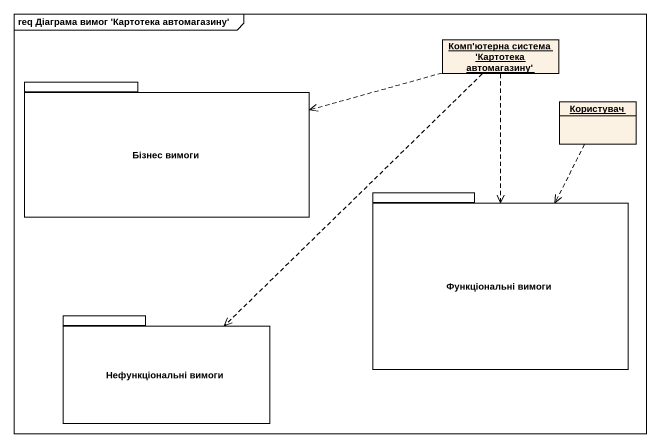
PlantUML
@startuml
mainframe req Діаграма вимог 'Картотека автомагазину'
hide circle
hide empty members
object "Комп'ютерна система 'Картотека автомагазину'" as Комп_ютерна_система
package "Бізнес вимоги" as Бізнес_вимоги {
}
object Користувач
package "Функціональні вимоги" as Функціональні_вимоги {
}
package "Нефункціональні вимоги" as Нефункціональні_вимоги {
}
Комп_ютерна_система .left.> Бізнес_вимоги
Комп_ютерна_система ..> Функціональні_вимоги
Комп_ютерна_система ..> Нефункціональні_вимоги
Користувач ..> Функціональні_вимоги
@enduml
